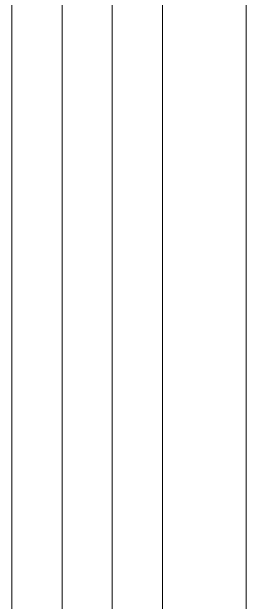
# Model space of a CAD drawing. Header units: inches. Extents: x -27 to 109, y -724 to 26.
# Drawn here: x 3.48 to 14.68, y -655.46 to -627.2 of the extents above; entities that cross this region are included whole.
import ezdxf

# ---------------------------------------------------------------- set-up
doc = ezdxf.new("R2010")
doc.units = ezdxf.units.IN
doc.header["$MEASUREMENT"] = 0
doc.layers.get('0').update_dxf_attribs({"lineweight": 0})

msp = doc.modelspace()

# ---------------------------------------------------------------- linework, layer by layer
at = {"linetype": 'Continuous', "lineweight": 15}
for p, q in [((3.482, 0.896), (3.482, -693.554)), ((5.882, 0.896), (5.882, -693.554)), ((8.282, 0.896), (8.282, -693.554)), ((10.682, 0.896), (10.682, -693.554)), ((14.682, 0.896), (14.682, -693.554))]:
    msp.add_line(p, q, dxfattribs=at)

doc.saveas('drawing.dxf')
